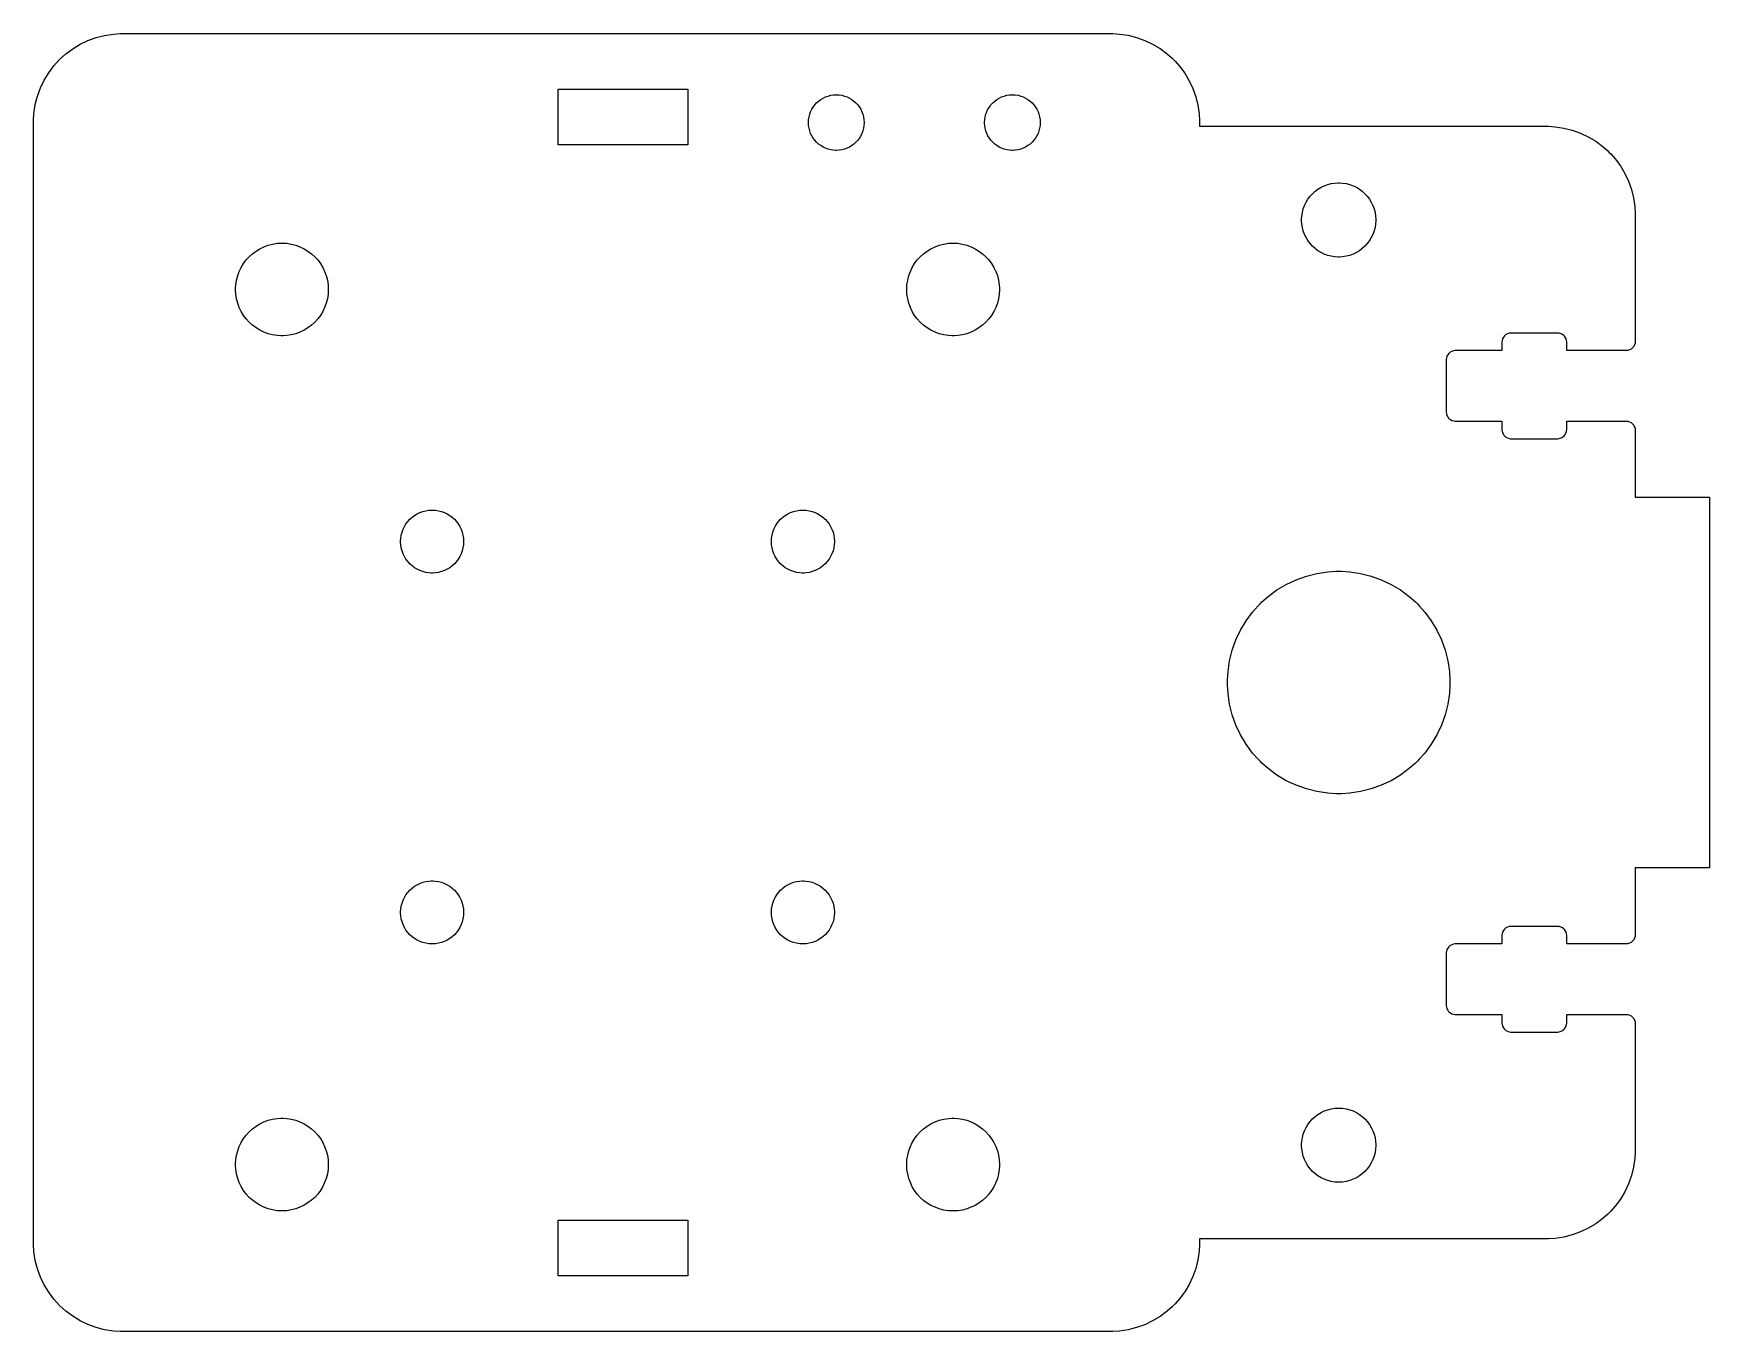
# Model space of a CAD drawing. Extents: x 0 to 90.4, y 0 to 70.
import ezdxf

# ---------------------------------------------------------------- set-up
doc = ezdxf.new("R2010")
doc.units = 0
doc.layers.get('0').update_dxf_attribs({"linetype": 'CONTINUOUS'})

msp = doc.modelspace()

# ---------------------------------------------------------------- linework, layer by layer
at = {"color": 0}
for points in [[(81.6003, 65.011), (81.7189, 65.011), (82.0747, 64.9875), (82.5411, 64.9179), (82.9963, 64.8035), (83.4372, 64.6456), (83.8606, 64.4454), (84.2633, 64.2044), (84.6424, 63.9239), (84.9106, 63.6889), (84.9944, 63.605), (85.0782, 63.5211), (85.3132, 63.2529), (85.5938, 62.874), (85.8349, 62.4713), (86.0349, 62.0478), (86.1928, 61.6069), (86.3072, 61.1518), (86.3768, 60.6853), (86.4003, 60.3296), (86.4003, 60.2108), (86.4003, 53.4113), (86.4003, 53.3861), (86.3901, 53.3106), (86.361, 53.2167), (86.3149, 53.1318), (86.2538, 53.0578), (86.1799, 52.9967), (86.0949, 52.9507), (86.001, 52.9215), (85.9254, 52.9113), (85.9003, 52.9113), (82.7003, 52.9113), (82.7003, 53.3613), (82.7003, 53.3858), (82.6906, 53.4593), (82.6622, 53.5526), (82.6163, 53.6388), (82.5712, 53.6975), (82.5539, 53.7149), (82.5365, 53.7322), (82.4776, 53.7772), (82.3917, 53.8232), (82.2983, 53.8517), (82.2247, 53.8613), (82.2003, 53.8613), (79.7003, 53.8613), (79.6751, 53.8613), (79.5994, 53.8511), (79.5057, 53.8219), (79.4207, 53.776), (79.3467, 53.7149), (79.2857, 53.6408), (79.2396, 53.556), (79.2104, 53.4621), (79.2003, 53.3865), (79.2003, 53.3613), (79.2003, 52.9113), (76.7003, 52.9113), (76.6751, 52.9113), (76.5994, 52.9011), (76.5057, 52.8721), (76.4207, 52.826), (76.3467, 52.7649), (76.2857, 52.6908), (76.2396, 52.606), (76.2104, 52.5121), (76.2003, 52.4365), (76.2003, 52.4113), (76.2003, 49.6113), (76.2003, 49.5868), (76.21, 49.5133), (76.2383, 49.42), (76.2843, 49.3339), (76.3293, 49.2751), (76.3467, 49.2578), (76.364, 49.2404), (76.4229, 49.1953), (76.5089, 49.1493), (76.6022, 49.121), (76.6758, 49.1113), (76.7003, 49.1113), (79.2003, 49.1113), (79.2003, 48.6613), (79.2003, 48.6368), (79.21, 48.5633), (79.2383, 48.47), (79.2843, 48.3839), (79.3293, 48.3251), (79.3467, 48.3078), (79.364, 48.2904), (79.4229, 48.2453), (79.5089, 48.1994), (79.6022, 48.171), (79.6758, 48.1613), (79.7003, 48.1613), (82.2003, 48.1613), (82.2254, 48.1613), (82.3011, 48.1715), (82.3949, 48.2007), (82.4799, 48.2467), (82.5539, 48.3078), (82.6149, 48.3818), (82.661, 48.4667), (82.6901, 48.5606), (82.7003, 48.6361), (82.7003, 48.6613), (82.7003, 49.1113), (85.9003, 49.1113), (85.9247, 49.1113), (85.9983, 49.1017), (86.0917, 49.0732), (86.1776, 49.0272), (86.2365, 48.9822), (86.2539, 48.9649), (86.2711, 48.9475), (86.3163, 48.8888), (86.3622, 48.8026), (86.3906, 48.7093), (86.4003, 48.6358), (86.4003, 48.6113), (86.4003, 45.0113), (90.4003, 45.0113), (90.4003, 25.0113), (86.4003, 25.0113), (86.4003, 21.4112), (86.4003, 21.3861), (86.3901, 21.3106), (86.361, 21.2167), (86.3149, 21.1318), (86.2538, 21.0578), (86.1799, 20.9967), (86.0949, 20.9507), (86.001, 20.9215), (85.9254, 20.9112), (85.9003, 20.9112), (82.7003, 20.9112), (82.7003, 21.3613), (82.7003, 21.3858), (82.6906, 21.4593), (82.6622, 21.5526), (82.6163, 21.6388), (82.5712, 21.6975), (82.5539, 21.7149), (82.5365, 21.7322), (82.4776, 21.7772), (82.3917, 21.8232), (82.2983, 21.8517), (82.2247, 21.8613), (82.2003, 21.8613), (79.7003, 21.8613), (79.6751, 21.8613), (79.5994, 21.8511), (79.5057, 21.8219), (79.4207, 21.776), (79.3467, 21.7149), (79.2857, 21.6408), (79.2396, 21.556), (79.2104, 21.4621), (79.2003, 21.3865), (79.2003, 21.3613), (79.2003, 20.9112), (76.7003, 20.9112), (76.6751, 20.9112), (76.5994, 20.9011), (76.5057, 20.8721), (76.4207, 20.826), (76.3467, 20.7649), (76.2857, 20.6908), (76.2396, 20.606), (76.2104, 20.5121), (76.2003, 20.4365), (76.2003, 20.4112), (76.2003, 17.6113), (76.2003, 17.5868), (76.21, 17.5133), (76.2383, 17.42), (76.2843, 17.3339), (76.3293, 17.2751), (76.3467, 17.2578), (76.364, 17.2404), (76.4229, 17.1953), (76.5089, 17.1493), (76.6022, 17.121), (76.6758, 17.1113), (76.7003, 17.1113), (79.2003, 17.1113), (79.2003, 16.6612), (79.2003, 16.6368), (79.21, 16.5633), (79.2383, 16.47), (79.2843, 16.3839), (79.3293, 16.3251), (79.3467, 16.3078), (79.364, 16.2904), (79.4229, 16.2453), (79.5089, 16.1994), (79.6022, 16.171), (79.6758, 16.1612), (79.7003, 16.1612), (82.2003, 16.1612), (82.2254, 16.1612), (82.3011, 16.1715), (82.3949, 16.2007), (82.4799, 16.2467), (82.5539, 16.3078), (82.6149, 16.3818), (82.661, 16.4667), (82.6901, 16.5606), (82.7003, 16.6361), (82.7003, 16.6612), (82.7003, 17.1113), (85.9003, 17.1113), (85.9247, 17.1113), (85.9983, 17.1017), (86.0917, 17.0732), (86.1776, 17.0272), (86.2365, 16.9822), (86.2539, 16.9649), (86.2711, 16.9475), (86.3163, 16.8887), (86.3622, 16.8026), (86.3906, 16.7093), (86.4003, 16.6358), (86.4003, 16.6113), (86.4003, 9.81136), (86.4003, 9.69276), (86.3768, 9.33697), (86.3072, 8.87061), (86.1928, 8.41542), (86.0349, 7.9745), (85.8349, 7.55111), (85.5938, 7.14839), (85.3132, 6.76937), (85.0782, 6.50114), (84.9944, 6.41726), (84.9106, 6.33344), (84.6424, 6.09842), (84.2633, 5.81787), (83.8606, 5.57688), (83.4372, 5.37679), (82.9963, 5.21892), (82.5411, 5.10449), (82.0747, 5.03489), (81.7189, 5.01139), (81.6003, 5.01139), (62.9003, 5.01139), (62.9004, 5.01139), (62.9003, 4.81136), (62.9003, 4.69276), (62.8768, 4.33697), (62.8072, 3.87061), (62.6928, 3.41542), (62.5349, 2.9745), (62.3349, 2.55111), (62.0938, 2.14839), (61.8132, 1.76937), (61.5782, 1.50114), (61.4944, 1.41726), (61.4106, 1.33344), (61.1424, 1.09842), (60.7633, 0.81787), (60.3606, 0.57688), (59.9372, 0.37679), (59.4963, 0.21891), (59.0411, 0.10449), (58.5747, 0.03488), (58.2189, 0.01139), (58.1003, 0.01139), (4.80003, 0.01389), (4.80003, 0.01139), (4.67731, 0.01139), (4.30925, 0.03619), (3.83263, 0.10894), (3.37261, 0.22721), (2.93158, 0.38862), (2.51199, 0.59077), (2.11626, 0.83116), (1.74675, 1.10753), (1.40588, 1.41732), (1.09608, 1.75819), (0.81971, 2.12771), (0.57932, 2.52344), (0.37717, 2.94303), (0.21577, 3.384), (0.09749, 3.84403), (0.02474, 4.32064), (0, 4.68869), (0, 4.81136), (0, 65.2108), (0, 65.3336), (0.02474, 65.7017), (0.09749, 66.1783), (0.21577, 66.6383), (0.37717, 67.0793), (0.57932, 67.4989), (0.81971, 67.8946), (1.09608, 68.2642), (1.40588, 68.605), (1.74675, 68.9149), (2.11626, 69.1913), (2.51199, 69.4315), (2.93158, 69.6337), (3.37261, 69.7951), (3.83263, 69.9135), (4.30925, 69.9861), (4.67731, 70.011), (4.80003, 70.011), (4.80003, 70.0139), (58.1003, 70.011), (58.2189, 70.011), (58.5747, 69.9875), (59.0411, 69.9179), (59.4963, 69.8035), (59.9372, 69.6456), (60.3606, 69.4454), (60.7633, 69.2044), (61.1424, 68.9239), (61.4106, 68.6889), (61.4944, 68.605), (61.5782, 68.5211), (61.8132, 68.2529), (62.0938, 67.874), (62.3349, 67.4713), (62.5349, 67.0478), (62.6928, 66.6069), (62.8072, 66.1518), (62.8768, 65.6853), (62.9003, 65.3296), (62.9003, 65.2108), (62.9003, 65.011), (81.6003, 65.011)], [(28.3004, 67.011), (35.3004, 67.011), (35.3004, 64.011), (28.3004, 64.011), (28.3004, 67.011)], [(43.3004, 66.7108), (43.3387, 66.7108), (43.4537, 66.7032), (43.6026, 66.6804), (43.7464, 66.6435), (43.8842, 66.5931), (44.0154, 66.5299), (44.139, 66.4547), (44.2544, 66.3683), (44.361, 66.2715), (44.4578, 66.165), (44.5442, 66.0496), (44.6193, 65.9258), (44.6825, 65.7949), (44.7329, 65.6569), (44.7699, 65.5132), (44.7926, 65.3643), (44.8004, 65.2493), (44.8004, 65.2108), (44.8004, 65.1726), (44.7926, 65.0575), (44.7699, 64.9086), (44.7329, 64.7649), (44.6825, 64.6271), (44.6193, 64.496), (44.5442, 64.3722), (44.4578, 64.2568), (44.361, 64.1503), (44.2544, 64.0535), (44.139, 63.9671), (44.0154, 63.8919), (43.8842, 63.8287), (43.7464, 63.7783), (43.6026, 63.7414), (43.4537, 63.7186), (43.3387, 63.7108), (43.3004, 63.7108), (43.2621, 63.7108), (43.1471, 63.7186), (42.9981, 63.7414), (42.8543, 63.7783), (42.7165, 63.8287), (42.5854, 63.8919), (42.4617, 63.9671), (42.3462, 64.0535), (42.2397, 64.1503), (42.1429, 64.2568), (42.0565, 64.3722), (41.9814, 64.496), (41.9182, 64.6271), (41.8678, 64.7649), (41.8308, 64.9086), (41.8081, 65.0575), (41.8004, 65.1726), (41.8004, 65.2108), (41.8004, 65.2493), (41.8081, 65.3643), (41.8308, 65.5132), (41.8678, 65.6569), (41.9182, 65.7949), (41.9814, 65.9258), (42.0565, 66.0496), (42.1429, 66.165), (42.2397, 66.2715), (42.3462, 66.3683), (42.4617, 66.4547), (42.5854, 66.5299), (42.7165, 66.5931), (42.8543, 66.6435), (42.9981, 66.6804), (43.1471, 66.7032), (43.2621, 66.7108), (43.3004, 66.7108)], [(52.8003, 66.7108), (52.8386, 66.7108), (52.9536, 66.7032), (53.1026, 66.6804), (53.2463, 66.6435), (53.3842, 66.5931), (53.5153, 66.5299), (53.6389, 66.4547), (53.7544, 66.3683), (53.861, 66.2715), (53.9578, 66.165), (54.0442, 66.0496), (54.1193, 65.9258), (54.1824, 65.7949), (54.2329, 65.6569), (54.2699, 65.5132), (54.2925, 65.3643), (54.3003, 65.2493), (54.3003, 65.2108), (54.3003, 65.1726), (54.2925, 65.0575), (54.2699, 64.9086), (54.2329, 64.7649), (54.1824, 64.6271), (54.1193, 64.496), (54.0442, 64.3722), (53.9578, 64.2568), (53.861, 64.1503), (53.7544, 64.0535), (53.6389, 63.9671), (53.5153, 63.8919), (53.3842, 63.8287), (53.2463, 63.7783), (53.1026, 63.7414), (52.9536, 63.7186), (52.8386, 63.7108), (52.8003, 63.7108), (52.7619, 63.7108), (52.6469, 63.7186), (52.4981, 63.7414), (52.3542, 63.7783), (52.2164, 63.8287), (52.0853, 63.8919), (51.9615, 63.9671), (51.8461, 64.0535), (51.7396, 64.1503), (51.6428, 64.2568), (51.5564, 64.3722), (51.4814, 64.496), (51.4182, 64.6271), (51.3678, 64.7649), (51.3307, 64.9086), (51.3081, 65.0575), (51.3003, 65.1726), (51.3003, 65.2108), (51.3003, 65.2493), (51.3081, 65.3643), (51.3307, 65.5132), (51.3678, 65.6569), (51.4182, 65.7949), (51.4814, 65.9258), (51.5564, 66.0496), (51.6428, 66.165), (51.7396, 66.2715), (51.8461, 66.3683), (51.9615, 66.4547), (52.0853, 66.5299), (52.2164, 66.5931), (52.3542, 66.6435), (52.4981, 66.6804), (52.6469, 66.7032), (52.7619, 66.7108), (52.8003, 66.7108)], [(70.4003, 61.9608), (70.4514, 61.9608), (70.6047, 61.9506), (70.8033, 61.9203), (70.995, 61.871), (71.1788, 61.8038), (71.3536, 61.7194), (71.5185, 61.6193), (71.6725, 61.5042), (71.8144, 61.3751), (71.9436, 61.2332), (72.0588, 61.0792), (72.1589, 60.9142), (72.2431, 60.7394), (72.3103, 60.5557), (72.3596, 60.364), (72.3899, 60.1654), (72.4003, 60.0121), (72.4003, 59.9608), (72.4003, 59.9097), (72.3899, 59.7564), (72.3596, 59.5578), (72.3103, 59.3661), (72.2431, 59.1825), (72.1589, 59.0076), (72.0588, 58.8428), (71.9436, 58.6887), (71.8144, 58.5467), (71.6725, 58.4176), (71.5185, 58.3025), (71.3536, 58.2024), (71.1788, 58.1181), (70.995, 58.0508), (70.8033, 58.0015), (70.6047, 57.9713), (70.4514, 57.9608), (70.4003, 57.9608), (70.3492, 57.9608), (70.1957, 57.9713), (69.9972, 58.0015), (69.8056, 58.0508), (69.6218, 58.1181), (69.4469, 58.2024), (69.2821, 58.3025), (69.1281, 58.4176), (68.9861, 58.5467), (68.8569, 58.6887), (68.7418, 58.8428), (68.6417, 59.0076), (68.5575, 59.1825), (68.4901, 59.3661), (68.4408, 59.5578), (68.4106, 59.7564), (68.4003, 59.9097), (68.4003, 59.9608), (68.4003, 60.0121), (68.4106, 60.1654), (68.4408, 60.364), (68.4901, 60.5557), (68.5575, 60.7394), (68.6417, 60.9142), (68.7418, 61.0792), (68.8569, 61.2332), (68.9861, 61.3751), (69.1281, 61.5042), (69.2821, 61.6193), (69.4469, 61.7194), (69.6218, 61.8038), (69.8056, 61.871), (69.9972, 61.9203), (70.1957, 61.9506), (70.3492, 61.9608), (70.4003, 61.9608)], [(13.4004, 58.7112), (13.4643, 58.7112), (13.656, 58.6985), (13.9042, 58.6604), (14.1439, 58.5989), (14.3735, 58.5149), (14.5921, 58.4096), (14.7982, 58.2843), (14.9906, 58.1404), (15.1682, 57.979), (15.3294, 57.8015), (15.4735, 57.6092), (15.5986, 57.4029), (15.7039, 57.1844), (15.7879, 56.9547), (15.8496, 56.7151), (15.8875, 56.4669), (15.9004, 56.2751), (15.9004, 56.2112), (15.9004, 56.1474), (15.8875, 55.9557), (15.8496, 55.7075), (15.7879, 55.4679), (15.7039, 55.2382), (15.5986, 55.0196), (15.4735, 54.8135), (15.3294, 54.621), (15.1682, 54.4435), (14.9906, 54.2822), (14.7982, 54.1382), (14.5921, 54.0131), (14.3735, 53.9078), (14.1439, 53.8236), (13.9042, 53.7621), (13.656, 53.7242), (13.4643, 53.7112), (13.4004, 53.7112), (13.3365, 53.7112), (13.1448, 53.7242), (12.8965, 53.7621), (12.657, 53.8236), (12.4273, 53.9078), (12.2087, 54.0131), (12.0026, 54.1382), (11.8101, 54.2822), (11.6326, 54.4435), (11.4712, 54.621), (11.3273, 54.8135), (11.2021, 55.0196), (11.0968, 55.2382), (11.0128, 55.4679), (10.9512, 55.7075), (10.9133, 55.9557), (10.9004, 56.1474), (10.9004, 56.2112), (10.9004, 56.2751), (10.9133, 56.4669), (10.9512, 56.7151), (11.0128, 56.9547), (11.0968, 57.1844), (11.2021, 57.4029), (11.3273, 57.6092), (11.4712, 57.8015), (11.6326, 57.979), (11.8101, 58.1404), (12.0026, 58.2843), (12.2087, 58.4096), (12.4273, 58.5149), (12.657, 58.5989), (12.8965, 58.6604), (13.1448, 58.6985), (13.3365, 58.7112), (13.4004, 58.7112)], [(49.6003, 58.7112), (49.6642, 58.7112), (49.856, 58.6985), (50.1042, 58.6604), (50.3438, 58.5989), (50.5735, 58.5149), (50.7919, 58.4096), (50.9981, 58.2843), (51.1906, 58.1404), (51.3681, 57.979), (51.5294, 57.8015), (51.6733, 57.6092), (51.7986, 57.4029), (51.9038, 57.1844), (51.9879, 56.9547), (52.0494, 56.7151), (52.0874, 56.4669), (52.1003, 56.2751), (52.1003, 56.2112), (52.1003, 56.1474), (52.0874, 55.9557), (52.0494, 55.7075), (51.9879, 55.4679), (51.9038, 55.2382), (51.7986, 55.0196), (51.6733, 54.8135), (51.5294, 54.6211), (51.3681, 54.4436), (51.1906, 54.2822), (50.9981, 54.1383), (50.7919, 54.0131), (50.5735, 53.9078), (50.3438, 53.8238), (50.1042, 53.7622), (49.856, 53.7242), (49.6642, 53.7112), (49.6003, 53.7112), (49.5364, 53.7112), (49.3447, 53.7242), (49.0965, 53.7622), (48.8569, 53.8238), (48.6272, 53.9078), (48.4086, 54.0131), (48.2025, 54.1383), (48.01, 54.2822), (47.8325, 54.4436), (47.6711, 54.6211), (47.5272, 54.8135), (47.4021, 55.0196), (47.2968, 55.2382), (47.2126, 55.4679), (47.1511, 55.7075), (47.1132, 55.9557), (47.1003, 56.1474), (47.1003, 56.2112), (47.1003, 56.2751), (47.1132, 56.4669), (47.1511, 56.7151), (47.2126, 56.9547), (47.2968, 57.1844), (47.4021, 57.4029), (47.5272, 57.6092), (47.6711, 57.8015), (47.8325, 57.979), (48.01, 58.1404), (48.2025, 58.2843), (48.4086, 58.4096), (48.6272, 58.5149), (48.8569, 58.5989), (49.0965, 58.6604), (49.3447, 58.6985), (49.5364, 58.7112), (49.6003, 58.7112)], [(21.5004, 44.3139), (21.5438, 44.3139), (21.6742, 44.3051), (21.8431, 44.2794), (22.006, 44.2375), (22.1621, 44.1803), (22.3107, 44.1088), (22.4508, 44.0236), (22.5818, 43.9257), (22.7025, 43.816), (22.8122, 43.6953), (22.91, 43.5644), (22.9953, 43.4243), (23.0668, 43.2757), (23.124, 43.1194), (23.1658, 42.9565), (23.1917, 42.7876), (23.2004, 42.6574), (23.2004, 42.6139), (23.2004, 42.5704), (23.1917, 42.4401), (23.1658, 42.2714), (23.124, 42.1083), (23.0668, 41.9522), (22.9953, 41.8036), (22.91, 41.6635), (22.8122, 41.5325), (22.7025, 41.4118), (22.5818, 41.3021), (22.4508, 41.2043), (22.3107, 41.119), (22.1621, 41.0475), (22.006, 40.9903), (21.8431, 40.9485), (21.6742, 40.9226), (21.5438, 40.9139), (21.5004, 40.9139), (21.4569, 40.9139), (21.3265, 40.9226), (21.1578, 40.9485), (20.9949, 40.9903), (20.8386, 41.0475), (20.69, 41.119), (20.5499, 41.2043), (20.419, 41.3021), (20.2983, 41.4118), (20.1886, 41.5325), (20.0907, 41.6635), (20.0056, 41.8036), (19.934, 41.9522), (19.8768, 42.1083), (19.8349, 42.2714), (19.8092, 42.4401), (19.8004, 42.5704), (19.8004, 42.6139), (19.8004, 42.6574), (19.8092, 42.7876), (19.8349, 42.9565), (19.8768, 43.1194), (19.934, 43.2757), (20.0056, 43.4243), (20.0907, 43.5644), (20.1886, 43.6953), (20.2983, 43.816), (20.419, 43.9257), (20.5499, 44.0236), (20.69, 44.1088), (20.8386, 44.1803), (20.9949, 44.2375), (21.1578, 44.2794), (21.3265, 44.3051), (21.4569, 44.3139), (21.5004, 44.3139)], [(41.5004, 44.3139), (41.5437, 44.3139), (41.6742, 44.3051), (41.8431, 44.2794), (42.006, 44.2375), (42.1621, 44.1803), (42.3107, 44.1088), (42.4508, 44.0236), (42.5818, 43.9257), (42.7025, 43.816), (42.8122, 43.6953), (42.91, 43.5644), (42.9953, 43.4243), (43.0668, 43.2757), (43.124, 43.1194), (43.1658, 42.9565), (43.1917, 42.7876), (43.2004, 42.6574), (43.2004, 42.6139), (43.2004, 42.5704), (43.1917, 42.4401), (43.1658, 42.2714), (43.124, 42.1083), (43.0668, 41.9522), (42.9953, 41.8036), (42.91, 41.6635), (42.8122, 41.5325), (42.7025, 41.4118), (42.5818, 41.3021), (42.4508, 41.2043), (42.3107, 41.119), (42.1621, 41.0475), (42.006, 40.9903), (41.8431, 40.9485), (41.6742, 40.9226), (41.5437, 40.9139), (41.5004, 40.9139), (41.4569, 40.9139), (41.3265, 40.9226), (41.1578, 40.9485), (40.9949, 40.9903), (40.8386, 41.0475), (40.69, 41.119), (40.5499, 41.2043), (40.419, 41.3021), (40.2983, 41.4118), (40.1886, 41.5325), (40.0907, 41.6635), (40.0056, 41.8036), (39.934, 41.9522), (39.8768, 42.1083), (39.8349, 42.2714), (39.8092, 42.4401), (39.8004, 42.5704), (39.8004, 42.6139), (39.8004, 42.6574), (39.8092, 42.7876), (39.8349, 42.9565), (39.8768, 43.1194), (39.934, 43.2757), (40.0056, 43.4243), (40.0907, 43.5644), (40.1886, 43.6953), (40.2983, 43.816), (40.419, 43.9257), (40.5499, 44.0236), (40.69, 44.1088), (40.8386, 44.1803), (40.9949, 44.2375), (41.1578, 44.2794), (41.3265, 44.3051), (41.4569, 44.3139), (41.5004, 44.3139)], [(70.4003, 41.0113), (70.5485, 41.0113), (70.9933, 40.9819), (71.5763, 40.895), (72.1453, 40.7519), (72.6964, 40.5546), (73.2257, 40.3044), (73.7292, 40.0032), (74.2029, 39.6525), (74.5381, 39.3588), (74.6429, 39.2539), (74.7478, 39.149), (75.0415, 38.8139), (75.3922, 38.3401), (75.6935, 37.8367), (75.9436, 37.3074), (76.1408, 36.7564), (76.2839, 36.1874), (76.3708, 35.6043), (76.4003, 35.1596), (76.4003, 35.0113), (76.4003, 34.8631), (76.3708, 34.4183), (76.2839, 33.8353), (76.1408, 33.2662), (75.9436, 32.7153), (75.6935, 32.186), (75.3922, 31.6825), (75.0415, 31.2088), (74.7478, 30.8735), (74.6429, 30.7686), (74.5381, 30.6639), (74.2029, 30.3701), (73.7292, 30.0194), (73.2257, 29.7182), (72.6964, 29.4681), (72.1453, 29.2707), (71.5763, 29.1276), (70.9933, 29.0407), (70.5485, 29.0113), (70.4003, 29.0113), (70.2519, 29.0113), (69.8072, 29.0407), (69.2243, 29.1276), (68.6553, 29.2707), (68.1042, 29.4681), (67.5749, 29.7182), (67.0714, 30.0194), (66.5978, 30.3701), (66.2625, 30.6639), (66.1576, 30.7686), (66.0528, 30.8735), (65.759, 31.2088), (65.4083, 31.6825), (65.1071, 32.186), (64.8571, 32.7153), (64.6597, 33.2662), (64.5167, 33.8353), (64.4297, 34.4183), (64.4003, 34.8631), (64.4003, 35.0113), (64.4003, 35.1596), (64.4297, 35.6043), (64.5167, 36.1874), (64.6597, 36.7564), (64.8571, 37.3074), (65.1071, 37.8367), (65.4083, 38.3401), (65.759, 38.8139), (66.0528, 39.149), (66.1576, 39.2539), (66.2625, 39.3588), (66.5978, 39.6525), (67.0714, 40.0032), (67.5749, 40.3044), (68.1042, 40.5546), (68.6553, 40.7519), (69.2243, 40.895), (69.8072, 40.9819), (70.2519, 41.0113), (70.4003, 41.0113)], [(21.5004, 24.3139), (21.5438, 24.3139), (21.6742, 24.3051), (21.8431, 24.2794), (22.006, 24.2375), (22.1621, 24.1803), (22.3107, 24.1087), (22.4508, 24.0236), (22.5818, 23.9257), (22.7025, 23.816), (22.8122, 23.6953), (22.91, 23.5644), (22.9953, 23.4243), (23.0668, 23.2757), (23.124, 23.1194), (23.1658, 22.9565), (23.1917, 22.7876), (23.2004, 22.6574), (23.2004, 22.6139), (23.2004, 22.5704), (23.1917, 22.4401), (23.1658, 22.2714), (23.124, 22.1083), (23.0668, 21.9522), (22.9953, 21.8036), (22.91, 21.6635), (22.8122, 21.5325), (22.7025, 21.4118), (22.5818, 21.3021), (22.4508, 21.2043), (22.3107, 21.119), (22.1621, 21.0475), (22.006, 20.9903), (21.8431, 20.9485), (21.6742, 20.9226), (21.5438, 20.9139), (21.5004, 20.9139), (21.4569, 20.9139), (21.3265, 20.9226), (21.1578, 20.9485), (20.9949, 20.9903), (20.8386, 21.0475), (20.69, 21.119), (20.5499, 21.2043), (20.419, 21.3021), (20.2983, 21.4118), (20.1886, 21.5325), (20.0907, 21.6635), (20.0056, 21.8036), (19.934, 21.9522), (19.8768, 22.1083), (19.8349, 22.2714), (19.8092, 22.4401), (19.8004, 22.5704), (19.8004, 22.6139), (19.8004, 22.6574), (19.8092, 22.7876), (19.8349, 22.9565), (19.8768, 23.1194), (19.934, 23.2757), (20.0056, 23.4243), (20.0907, 23.5644), (20.1886, 23.6953), (20.2983, 23.816), (20.419, 23.9257), (20.5499, 24.0236), (20.69, 24.1087), (20.8386, 24.1803), (20.9949, 24.2375), (21.1578, 24.2794), (21.3265, 24.3051), (21.4569, 24.3139), (21.5004, 24.3139)], [(41.5004, 24.3139), (41.5437, 24.3139), (41.6742, 24.3051), (41.8431, 24.2794), (42.006, 24.2375), (42.1621, 24.1803), (42.3107, 24.1087), (42.4508, 24.0236), (42.5818, 23.9257), (42.7025, 23.816), (42.8122, 23.6953), (42.91, 23.5644), (42.9953, 23.4243), (43.0668, 23.2757), (43.124, 23.1194), (43.1658, 22.9565), (43.1917, 22.7876), (43.2004, 22.6574), (43.2004, 22.6139), (43.2004, 22.5704), (43.1917, 22.4401), (43.1658, 22.2714), (43.124, 22.1083), (43.0668, 21.9522), (42.9953, 21.8036), (42.91, 21.6635), (42.8122, 21.5325), (42.7025, 21.4118), (42.5818, 21.3021), (42.4508, 21.2043), (42.3107, 21.119), (42.1621, 21.0475), (42.006, 20.9903), (41.8431, 20.9485), (41.6742, 20.9226), (41.5437, 20.9139), (41.5004, 20.9139), (41.4569, 20.9139), (41.3265, 20.9226), (41.1578, 20.9485), (40.9949, 20.9903), (40.8386, 21.0475), (40.69, 21.119), (40.5499, 21.2043), (40.419, 21.3021), (40.2983, 21.4118), (40.1886, 21.5325), (40.0907, 21.6635), (40.0056, 21.8036), (39.934, 21.9522), (39.8768, 22.1083), (39.8349, 22.2714), (39.8092, 22.4401), (39.8004, 22.5704), (39.8004, 22.6139), (39.8004, 22.6574), (39.8092, 22.7876), (39.8349, 22.9565), (39.8768, 23.1194), (39.934, 23.2757), (40.0056, 23.4243), (40.0907, 23.5644), (40.1886, 23.6953), (40.2983, 23.816), (40.419, 23.9257), (40.5499, 24.0236), (40.69, 24.1087), (40.8386, 24.1803), (40.9949, 24.2375), (41.1578, 24.2794), (41.3265, 24.3051), (41.4569, 24.3139), (41.5004, 24.3139)], [(70.4003, 12.0614), (70.4514, 12.0614), (70.6047, 12.0511), (70.8033, 12.0208), (70.995, 11.9715), (71.1788, 11.9042), (71.3536, 11.82), (71.5185, 11.7198), (71.6725, 11.6047), (71.8144, 11.4756), (71.9436, 11.3336), (72.0588, 11.1796), (72.1589, 11.0147), (72.2431, 10.8399), (72.3103, 10.6561), (72.3596, 10.4645), (72.3899, 10.2659), (72.4003, 10.1125), (72.4003, 10.0614), (72.4003, 10.0102), (72.3899, 9.85688), (72.3596, 9.65831), (72.3103, 9.46664), (72.2431, 9.28293), (72.1589, 9.10807), (72.0588, 8.94319), (71.9436, 8.78922), (71.8144, 8.64719), (71.6725, 8.51812), (71.5185, 8.40294), (71.3536, 8.30279), (71.1788, 8.21858), (70.995, 8.15132), (70.8033, 8.102), (70.6047, 8.07172), (70.4514, 8.06136), (70.4003, 8.06136), (70.3492, 8.06136), (70.1957, 8.07172), (69.9972, 8.102), (69.8056, 8.15132), (69.6218, 8.21858), (69.4469, 8.30279), (69.2821, 8.40294), (69.1281, 8.51812), (68.9861, 8.64719), (68.8569, 8.78922), (68.7418, 8.94319), (68.6417, 9.10807), (68.5575, 9.28293), (68.4901, 9.46664), (68.4408, 9.65831), (68.4106, 9.85688), (68.4003, 10.0102), (68.4003, 10.0614), (68.4003, 10.1125), (68.4106, 10.2659), (68.4408, 10.4645), (68.4901, 10.6561), (68.5575, 10.8399), (68.6417, 11.0147), (68.7418, 11.1796), (68.8569, 11.3336), (68.9861, 11.4756), (69.1281, 11.6047), (69.2821, 11.7198), (69.4469, 11.82), (69.6218, 11.9042), (69.8056, 11.9715), (69.9972, 12.0208), (70.1957, 12.0511), (70.3492, 12.0614), (70.4003, 12.0614)], [(13.4004, 11.5139), (13.4643, 11.5139), (13.656, 11.501), (13.9042, 11.4631), (14.1439, 11.4015), (14.3735, 11.3174), (14.5921, 11.2122), (14.7982, 11.087), (14.9906, 10.943), (15.1682, 10.7817), (15.3294, 10.6042), (15.4735, 10.4117), (15.5986, 10.2056), (15.7039, 9.98703), (15.7879, 9.75732), (15.8496, 9.51774), (15.8875, 9.26953), (15.9004, 9.07781), (15.9004, 9.01389), (15.9004, 8.95003), (15.8875, 8.75831), (15.8496, 8.5101), (15.7879, 8.27051), (15.7039, 8.04081), (15.5986, 7.82226), (15.4735, 7.61615), (15.3294, 7.42367), (15.1682, 7.24615), (14.9906, 7.08479), (14.7982, 6.94086), (14.5921, 6.81565), (14.3735, 6.71039), (14.1439, 6.62631), (13.9042, 6.56472), (13.656, 6.52681), (13.4643, 6.51389), (13.4004, 6.51389), (13.3365, 6.51389), (13.1448, 6.52681), (12.8965, 6.56472), (12.657, 6.62631), (12.4273, 6.71039), (12.2087, 6.81565), (12.0026, 6.94086), (11.8101, 7.08479), (11.6326, 7.24615), (11.4712, 7.42367), (11.3273, 7.61615), (11.2021, 7.82226), (11.0968, 8.04081), (11.0128, 8.27051), (10.9512, 8.5101), (10.9133, 8.75831), (10.9004, 8.95003), (10.9004, 9.01389), (10.9004, 9.07781), (10.9133, 9.26953), (10.9512, 9.51774), (11.0128, 9.75732), (11.0968, 9.98703), (11.2021, 10.2056), (11.3273, 10.4117), (11.4712, 10.6042), (11.6326, 10.7817), (11.8101, 10.943), (12.0026, 11.087), (12.2087, 11.2122), (12.4273, 11.3174), (12.657, 11.4015), (12.8965, 11.4631), (13.1448, 11.501), (13.3365, 11.5139), (13.4004, 11.5139)], [(49.6003, 11.5114), (49.6642, 11.5114), (49.856, 11.4985), (50.1042, 11.4606), (50.3438, 11.399), (50.5735, 11.3149), (50.7919, 11.2097), (50.9981, 11.0845), (51.1906, 10.9405), (51.3681, 10.7792), (51.5294, 10.6017), (51.6733, 10.4092), (51.7986, 10.2031), (51.9038, 9.98454), (51.9879, 9.75483), (52.0494, 9.51525), (52.0874, 9.26704), (52.1003, 9.07531), (52.1003, 9.01139), (52.1003, 8.94754), (52.0874, 8.75581), (52.0494, 8.5076), (51.9879, 8.26801), (51.9038, 8.03831), (51.7986, 7.81976), (51.6733, 7.61367), (51.5294, 7.42117), (51.3681, 7.24365), (51.1906, 7.08231), (50.9981, 6.93837), (50.7919, 6.81315), (50.5735, 6.7079), (50.3438, 6.62381), (50.1042, 6.56222), (49.856, 6.52431), (49.6642, 6.51139), (49.6003, 6.51139), (49.5364, 6.51139), (49.3447, 6.52431), (49.0965, 6.56222), (48.8568, 6.62381), (48.6272, 6.7079), (48.4086, 6.81315), (48.2025, 6.93837), (48.01, 7.08231), (47.8325, 7.24365), (47.6711, 7.42117), (47.5272, 7.61367), (47.4021, 7.81976), (47.2968, 8.03831), (47.2126, 8.26801), (47.1511, 8.5076), (47.1132, 8.75581), (47.1003, 8.94754), (47.1003, 9.01139), (47.1003, 9.07531), (47.1132, 9.26704), (47.1511, 9.51525), (47.2126, 9.75483), (47.2968, 9.98454), (47.4021, 10.2031), (47.5272, 10.4092), (47.6711, 10.6017), (47.8325, 10.7792), (48.01, 10.9405), (48.2025, 11.0845), (48.4086, 11.2097), (48.6272, 11.3149), (48.8568, 11.399), (49.0965, 11.4606), (49.3447, 11.4985), (49.5364, 11.5114), (49.6003, 11.5114)], [(28.3004, 6.01139), (35.3004, 6.01139), (35.3004, 3.01139), (28.3004, 3.01139), (28.3004, 6.01139)]]:
    msp.add_lwpolyline(points, close=True, dxfattribs=at)

doc.saveas('drawing.dxf')
